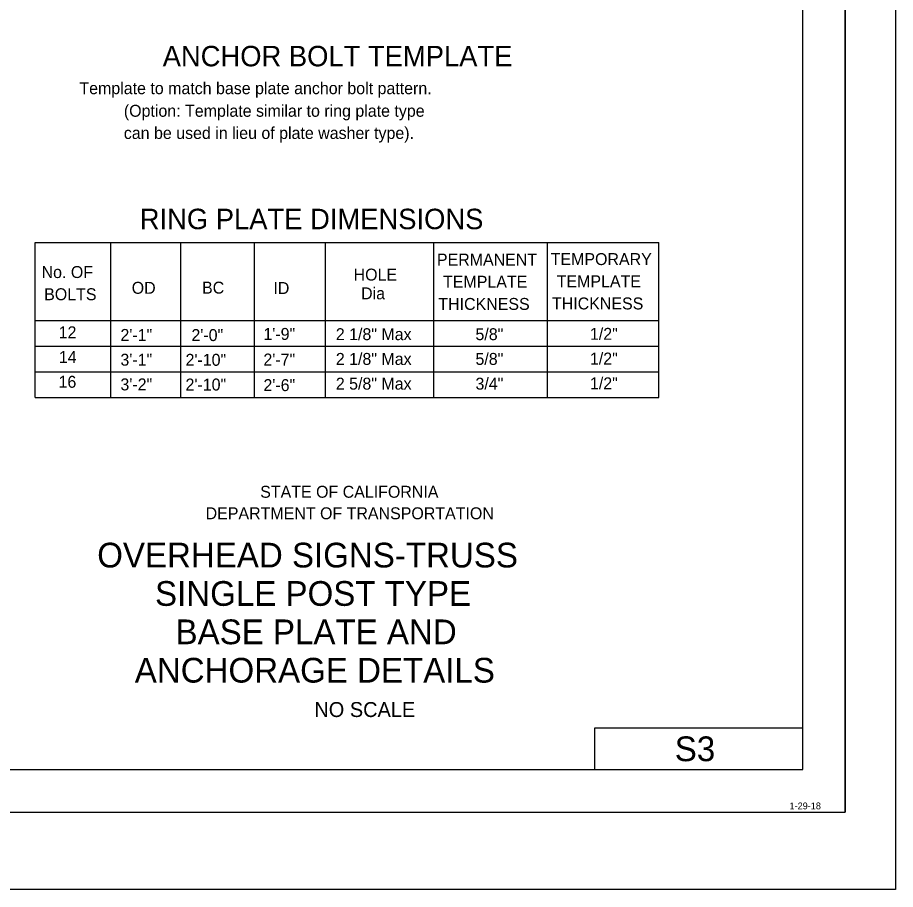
# Model space of a CAD drawing. Extents: x -894 to 866, y -476 to 714.
# Drawn here: x 351 to 866, y -476 to 35 of the extents above; entities that cross this region are included whole.
import ezdxf

# ---------------------------------------------------------------- set-up
doc = ezdxf.new("R2010")
doc.units = 0
for name, color, linetype in [('10 Sheet Format', 7, 'Continuous'), ('57 Undefined', 7, 'Continuous'), ('60 Nongeo Data', 7, 'Continuous')]:
    doc.layers.add(name, color=color, linetype=linetype)

msp = doc.modelspace()

# ---------------------------------------------------------------- linework, layer by layer
at = {"layer": '10 Sheet Format'}
for p, q in [((836.55, 668.96), (836.55, -431.04)), ((811.55, -406.04), (811.55, 643.96)), ((811.55, -381.95), (689.5, -381.95)), ((689.5, -381.95), (689.5, -406.04)), ((-813.45, -406.04), (811.55, -406.04)), ((-863.46, -431.04), (836.55, -431.04))]:
    msp.add_line(p, q, dxfattribs=at)
for points in [[(-894.04, 713.56), (865.96, 713.56), (865.96, -476.44), (-894.04, -476.44)], [(-863.46, -431.04), (836.55, -431.04), (836.55, 668.96), (-863.46, 668.96)]]:
    msp.add_lwpolyline(points, close=True, dxfattribs=at)
at = {"layer": '60 Nongeo Data'}
for p, q in [((361.38, -97.14), (727.13, -97.14)), ((361.38, -187.94), (361.38, -97.14)), ((405.89, -187.94), (405.89, -97.14)), ((446.91, -187.94), (446.91, -97.14)), ((490.15, -187.94), (490.15, -97.14)), ((531.7, -187.94), (531.7, -97.14)), ((595.18, -187.94), (595.18, -97.14)), ((661.88, -187.94), (661.88, -97.14)), ((727.13, -187.94), (727.13, -97.14)), ((361.38, -142.94), (727.13, -142.94)), ((361.38, -157.94), (727.13, -157.94)), ((361.38, -172.94), (727.13, -172.94)), ((361.38, -187.94), (727.13, -187.94))]:
    msp.add_line(p, q, dxfattribs=at)

# ---------------------------------------------------------------- texts
at = {"layer": '10 Sheet Format'}
for s, height, p in [('STATE OF CALIFORNIA', 7, (493.43, -246.8)), ('DEPARTMENT OF TRANSPORTATION', 7, (461.43, -259.41)), ('OVERHEAD SIGNS-TRUSS', 14.5, (397.85, -287.67)), ('SINGLE POST TYPE', 14.5, (431.76, -310.17)), ('BASE PLATE AND', 14.5, (443.8, -332.67)), ('ANCHORAGE DETAILS', 14.5, (419.88, -355.17)), ('NO SCALE', 8.75, (525.19, -375.34)), ('1-29-18', 4, (803.83, -429.47))]:
    msp.add_text(s, height=height, dxfattribs=at).set_placement(p)
at = {"layer": '57 Undefined'}
for s, height, p in [('ANCHOR BOLT TEMPLATE', 12, (436.25, 6.13)), ('Template to match base plate anchor bolt pattern.', 7, (387.41, -10.19)), ('(Option: Template similar to ring plate type', 7, (413.47, -23.44)), ('can be used in lieu of plate washer type).', 7, (413.47, -36.44)), ('RING PLATE DIMENSIONS', 12, (422.8, -89.36)), ('PERMANENT', 7, (597.05, -110.67)), ('TEMPORARY', 7, (663.79, -110.39)), ('No. OF', 7, (365.23, -117.98)), ('HOLE', 7, (548.2, -119.47)), ('TEMPLATE', 7, (600.67, -123.67)), ('TEMPLATE', 7, (667.31, -123.39)), ('OD', 7, (418.08, -127.23)), ('BC', 7, (459.33, -127.11)), ('ID', 7, (501.17, -127.36)), ('Dia', 7, (552.59, -130.47)), ('BOLTS', 7, (366.74, -130.98)), ('THICKNESS', 7, (597.89, -136.67)), ('THICKNESS', 7, (664.53, -136.39)), ('12', 7, (375.25, -153.31)), ('2\'-1"', 7, (411.47, -154.85)), ('2\'-0"', 7, (453.1, -154.93)), ('1\'-9"', 7, (495.32, -154.27)), ('2 1/8" Max', 7, (537.77, -154.41)), ('5/8" ', 7, (619.67, -154.41)), ('1/2"', 7, (686.81, -154.21)), ('14', 7, (375.35, -167.81)), ('3\'-1"', 7, (411.47, -169.36)), ('2\'-10"', 7, (449.64, -169.43)), ('2\'-7"', 7, (495.32, -169.27)), ('2 1/8" Max', 7, (537.77, -168.91)), ('5/8" ', 7, (619.67, -168.91)), ('1/2"', 7, (686.81, -168.71)), ('16', 7, (375.19, -182.32)), ('3\'-2"', 7, (411.47, -183.86)), ('2\'-10"', 7, (449.64, -183.93)), ('2\'-6"', 7, (495.32, -184.27)), ('2 5/8" Max', 7, (537.77, -183.41)), ('3/4" ', 7, (619.67, -183.42)), ('1/2"', 7, (686.81, -183.22))]:
    msp.add_text(s, height=height, dxfattribs=at).set_placement(p)
at = {"layer": '60 Nongeo Data'}
msp.add_text('S3', height=14.5, dxfattribs=at).set_placement((736.54, -401.24))

doc.saveas('drawing.dxf')
